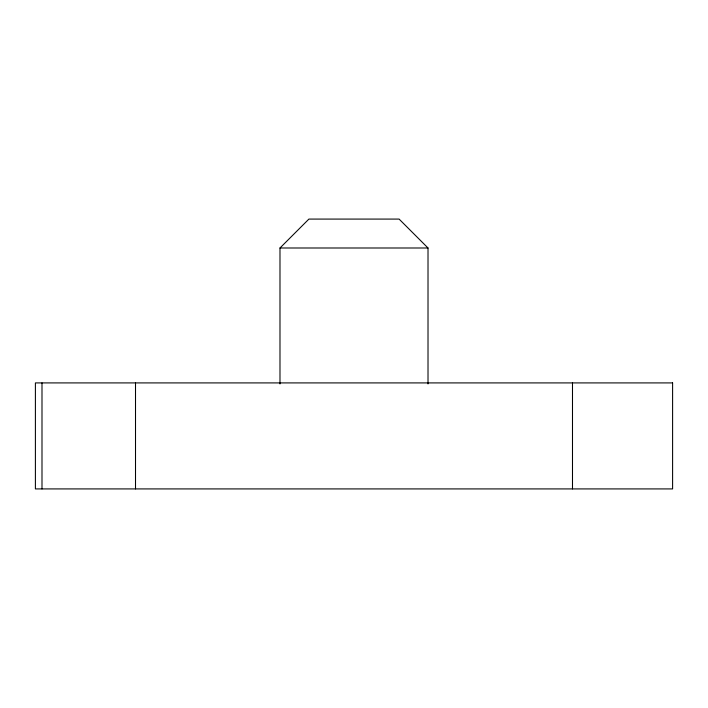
<?xml version="1.0" encoding="UTF-8"?>
<svg xmlns="http://www.w3.org/2000/svg" width="708" height="708" viewBox="0 0 708 708"><rect width="100%" height="100%" fill="white"/><g stroke="black" fill="none" stroke-linecap="round" stroke-linejoin="round"><path stroke-width="1.06" d="M279.987 383.931L279.987 247.995L308.9 219.082L399.1 219.082L428.013 247.995L428.013 383.931M279.987 247.995L428.013 247.995M572.489 382.913L572.489 488.918M135.511 382.913L135.511 488.918M41.993 382.913L41.993 488.918M672.6 382.913L35.4 382.913L35.4 488.918L672.6 488.918L672.6 382.913"/></g></svg>
